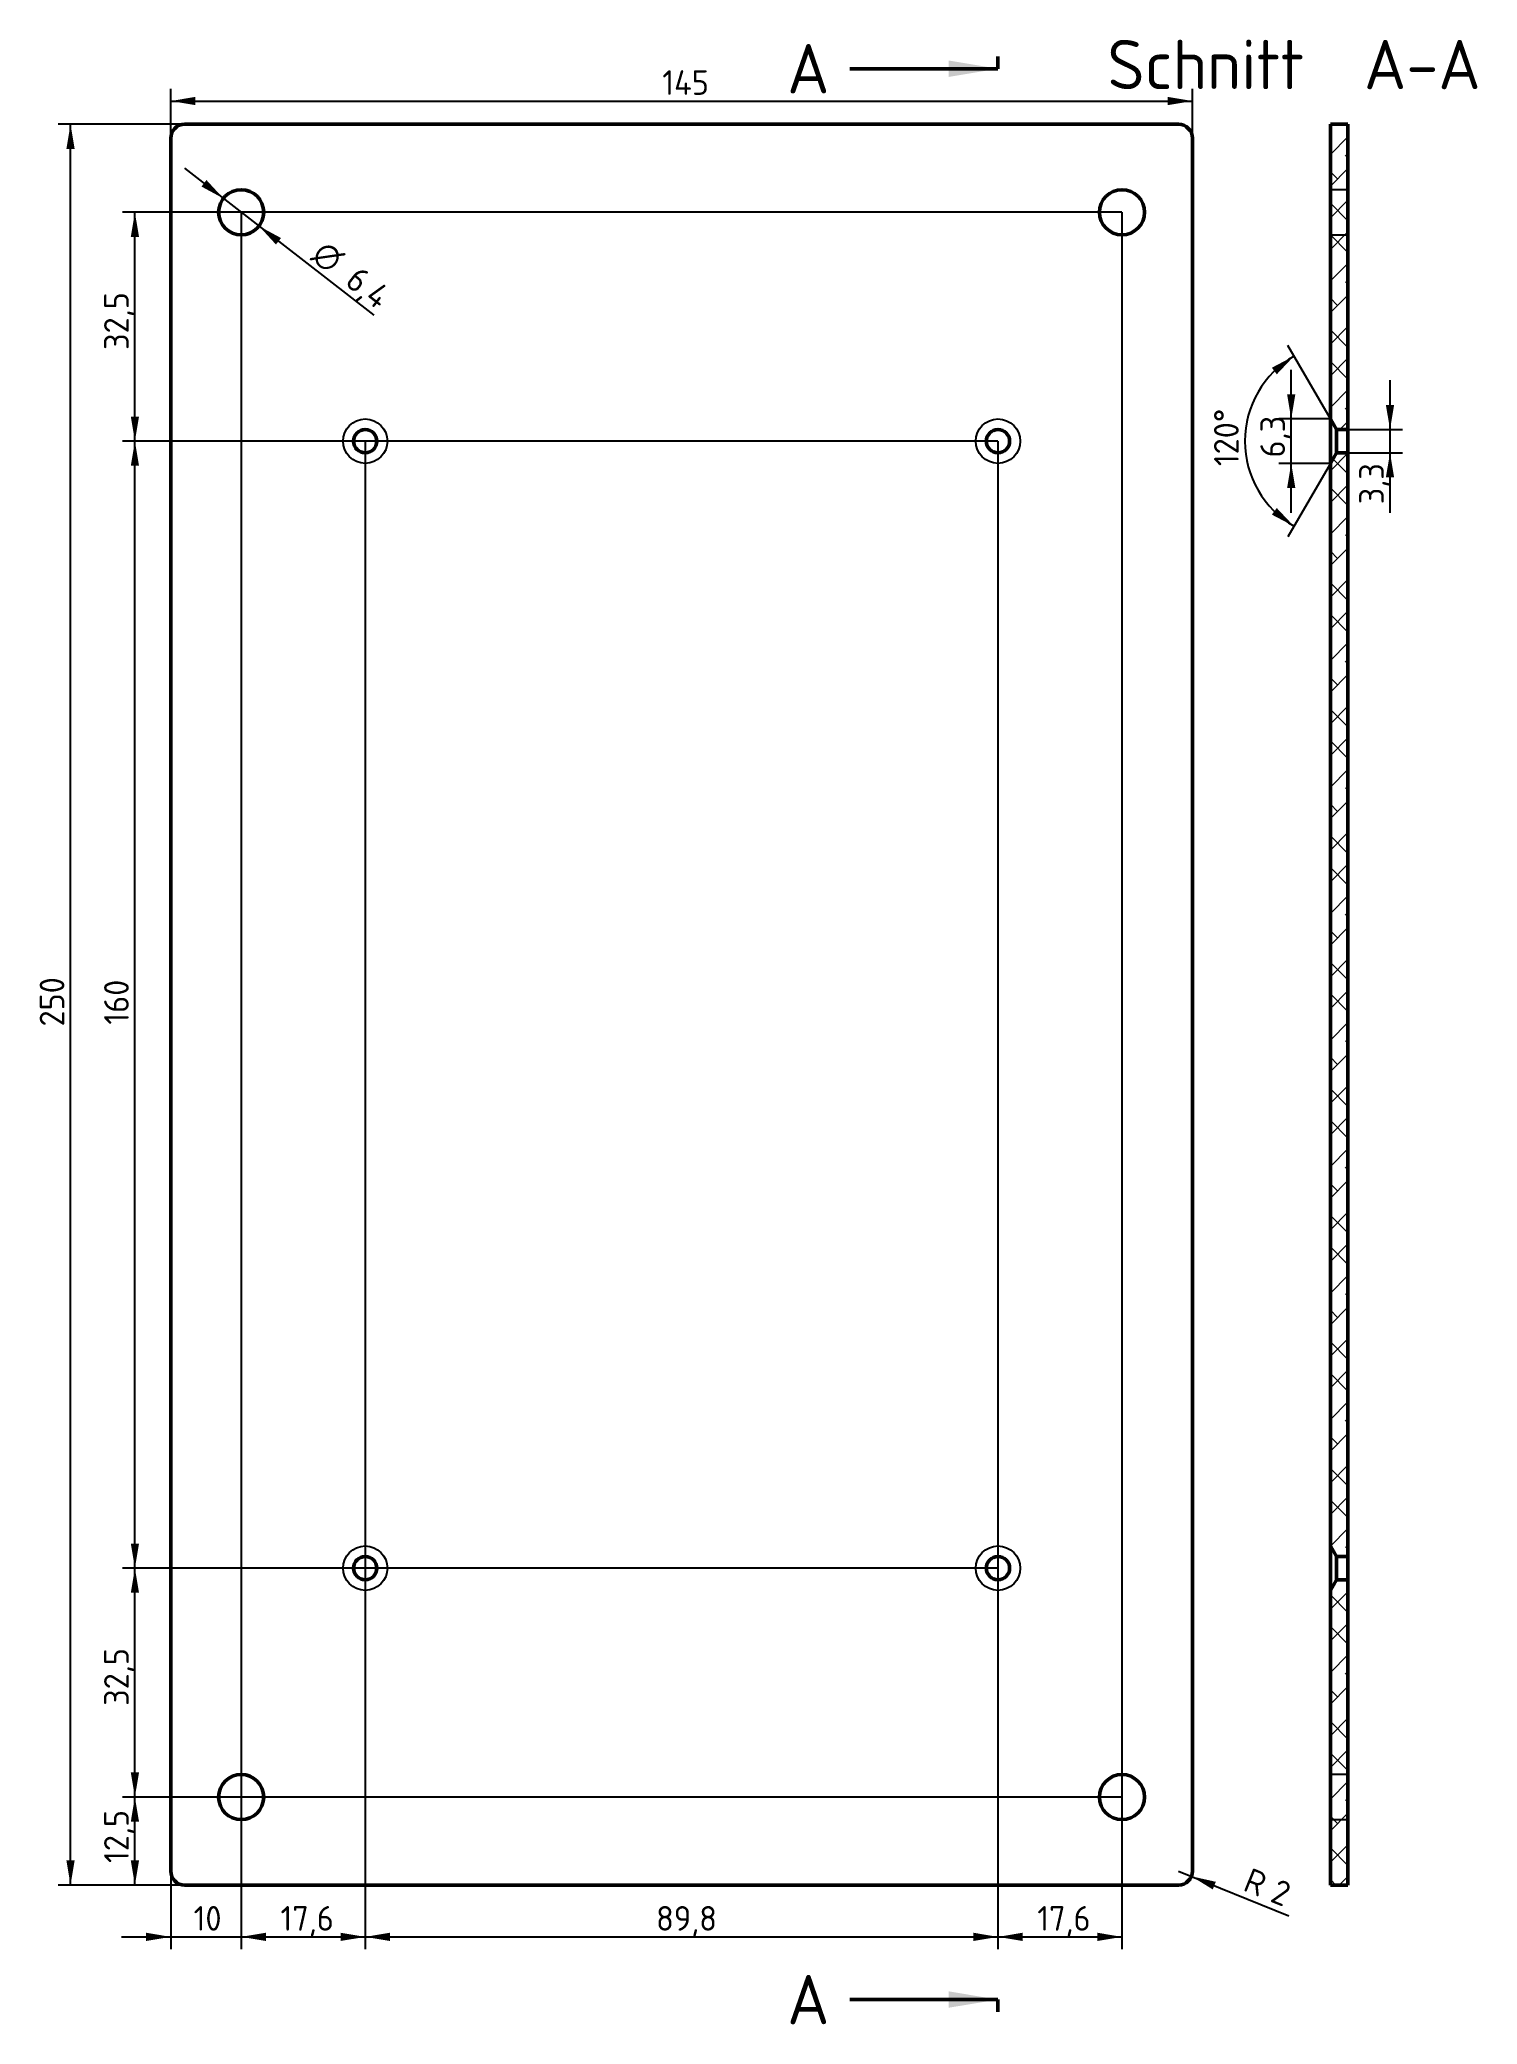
# Model space of a CAD drawing. Header units: millimetres. Extents: x 7 to 211, y 10 to 291.
import ezdxf
from ezdxf.enums import TextEntityAlignment as Align
from ezdxf.lldxf.tags import DXFTag

# ---------------------------------------------------------------- set-up
doc = ezdxf.new("R2010")
doc.units = ezdxf.units.MM
doc.layers.add('GROUNDPLATE', color=7, linetype='Continuous')
doc.layers.add('Standard', color=7, linetype='Continuous')
doc.styles.add('SEACAD_Solid_Edge_ISO', font='seiso.ttf')
doc.styles.add('SEACAD_Solid_Edge_ISO1_Symbols', font='semeci1.ttf')
tags = doc.linetypes.add('HIDDEN2', pattern=[4.7625, 3.175, -1.5875]).pattern_tags.tags
tags[6:7] = [DXFTag(74, 4), DXFTag(75, 0), DXFTag(340, '0'), DXFTag(46, 0.0), DXFTag(50, 0.0), DXFTag(44, 0.0), DXFTag(45, 0.0)]
tags[4:5] = [DXFTag(74, 4), DXFTag(75, 0), DXFTag(340, '0'), DXFTag(46, 0.0), DXFTag(50, 0.0), DXFTag(44, 0.0), DXFTag(45, 0.0)]
doc.dimstyles.new('ISO_(mm)', dxfattribs={"dimtxt": 3.5, "dimasz": 3.5, "dimexe": 1.75, "dimexo": 0, "dimgap": 0.875, "dimtad": 1, "dimtxsty": 'SEACAD_Solid_Edge_ISO', "dimblk1": '_SE_FILLED', "dimblk2": '_SE_FILLED', "dimsah": 1, "dimcen": 1.75, "dimadec": 0, "dimazin": 0, "dimtfac": 0.5, "dimtmove": 0, "dimatfit": 3, "dimfxl": 1, "dimtolj": 1, "dimarcsym": 0})

# ---------------------------------------------------------------- blocks, each defined once
blk = doc.blocks.new('SE')
at = {"layer": 'GROUNDPLATE', "color": 7, "linetype": 'Continuous', "lineweight": 50}
for p, q in [((168.24, 279.42), (27.24, 279.42)), ((25.24, 277.42), (25.24, 31.42)), ((170.24, 31.42), (170.24, 277.42)), ((27.24, 29.42), (168.24, 29.42))]:
    blk.add_line(p, q, dxfattribs=at)
for centre, radius in [((35.24, 266.92), 3.2), ((160.24, 266.92), 3.2), ((52.84, 234.42), 1.65), ((142.64, 234.42), 1.65), ((52.84, 74.42), 1.65), ((142.64, 74.42), 1.65), ((35.24, 41.92), 3.2), ((160.24, 41.92), 3.2)]:
    blk.add_circle(centre, radius, dxfattribs=at)
at = {"layer": 'GROUNDPLATE', "color": 7, "linetype": 'HIDDEN2', "lineweight": 25}
for centre in [(52.84, 234.42), (142.64, 234.42), (52.84, 74.42), (142.64, 74.42)]:
    blk.add_circle(centre, 3.15, dxfattribs=at)
at = {"layer": 'GROUNDPLATE', "color": 7, "linetype": 'Continuous', "lineweight": 50}
for centre, start, end in [((27.24, 277.42), 90, 180), ((168.24, 277.42), 0, 90), ((27.24, 31.42), 180, 270), ((168.24, 31.42), 270, 0)]:
    blk.add_arc(centre, 2, start, end, dxfattribs=at)
blk = doc.blocks.new('SE2')
at = {"color": 7, "linetype": 'Continuous', "lineweight": 50, "style": 'SEACAD_Solid_Edge_ISO'}
blk.add_text('A', height=7, dxfattribs=at).set_placement((112.72, 290.8), align=Align.TOP_LEFT)
blk = doc.blocks.new('SE3')
at = {"color": 7, "linetype": 'Continuous', "lineweight": 50, "style": 'SEACAD_Solid_Edge_ISO'}
blk.add_text('A', height=7, dxfattribs=at).set_placement((112.72, 16.67), align=Align.TOP_LEFT)
blk = doc.blocks.new('SEANNOT_GROUP')
at = {"linetype": 'Continuous', "lineweight": 50}
blk.add_hatch(color=7, dxfattribs=at).paths.add_polyline_path([(135.63, 286.13), (142.63, 287.3), (135.63, 288.47)])
at = {"color": 7, "linetype": 'Continuous', "lineweight": 50}
blk.add_lwpolyline([(121.63, 287.3), (142.63, 287.3)], dxfattribs=at)
blk = doc.blocks.new('SEANNOT_GROUP1')
at = {"linetype": 'Continuous', "lineweight": 50}
blk.add_hatch(color=7, dxfattribs=at).paths.add_polyline_path([(135.63, 12.01), (142.63, 13.17), (135.63, 14.34)])
at = {"color": 7, "linetype": 'Continuous', "lineweight": 50}
blk.add_lwpolyline([(121.63, 13.17), (142.63, 13.17)], dxfattribs=at)
blk = doc.blocks.new('SE1')
at = {"layer": 'Standard', "color": 7, "linetype": 'Continuous', "lineweight": 50}
for p, q in [((142.63, 287.3), (142.63, 289.05)), ((142.63, 13.17), (142.63, 11.42))]:
    blk.add_line(p, q, dxfattribs=at)
at = {"layer": 'Standard', "color": 7, "linetype": 'Continuous', "lineweight": 50, "const_width": 0.0005}
blk.add_lwpolyline([(142.63, 287.3), (142.63, 13.17)], dxfattribs=at)
at = {"layer": 'Standard'}
for name in ['SE2', 'SEANNOT_GROUP', 'SE3', 'SEANNOT_GROUP1']:
    blk.add_blockref(name, (0, 0), dxfattribs=at)
blk = doc.blocks.new('SE4')
at = {"layer": 'GROUNDPLATE', "linetype": 'Continuous', "lineweight": 5}
h = blk.add_hatch(dxfattribs=at)
h.set_pattern_fill('ANSI38', style=0)
h.paths.add_polyline_path([(192.31, 279.42), (189.81, 279.42), (189.81, 237.57), (190.67, 236.07), (192.31, 236.07)])
h = blk.add_hatch(dxfattribs=at)
h.set_pattern_fill('ANSI38', style=0)
h.paths.add_polyline_path([(190.67, 76.07), (192.31, 76.07), (192.31, 232.77), (190.67, 232.77), (189.81, 231.27), (189.81, 77.57)])
h = blk.add_hatch(dxfattribs=at)
h.set_pattern_fill('ANSI38', style=0)
h.paths.add_polyline_path([(189.81, 29.42), (192.31, 29.42), (192.31, 72.77), (190.67, 72.77), (189.81, 71.27)])
at = {"layer": 'GROUNDPLATE', "color": 7, "linetype": 'Continuous', "lineweight": 50}
for p, q in [((192.31, 279.42), (189.81, 279.42)), ((189.81, 279.42), (189.81, 237.57)), ((192.31, 279.42), (192.31, 236.07)), ((189.81, 237.57), (190.67, 236.07)), ((189.81, 231.27), (189.81, 237.57)), ((190.67, 236.07), (190.67, 232.77)), ((190.67, 236.07), (192.31, 236.07)), ((192.31, 232.77), (192.31, 236.07)), ((190.67, 232.77), (189.81, 231.27)), ((189.81, 231.27), (189.81, 77.57)), ((192.31, 232.77), (190.67, 232.77)), ((192.31, 232.77), (192.31, 76.07)), ((189.81, 71.27), (189.81, 77.57)), ((189.81, 77.57), (190.67, 76.07)), ((190.67, 76.07), (190.67, 72.77)), ((190.67, 76.07), (192.31, 76.07)), ((192.31, 72.77), (192.31, 76.07)), ((190.67, 72.77), (189.81, 71.27)), ((189.81, 71.27), (189.81, 29.42)), ((192.31, 72.77), (190.67, 72.77)), ((192.31, 72.77), (192.31, 29.42)), ((189.81, 29.42), (192.31, 29.42))]:
    blk.add_line(p, q, dxfattribs=at)
at = {"layer": 'GROUNDPLATE', "color": 7, "linetype": 'HIDDEN2', "lineweight": 25}
for p, q in [((192.31, 270.12), (189.81, 270.12)), ((189.81, 263.72), (192.31, 263.72)), ((190.67, 236.07), (189.81, 237.57)), ((190.67, 236.07), (190.67, 236.07)), ((192.31, 236.07), (190.67, 236.07)), ((189.81, 231.27), (190.67, 232.77)), ((190.67, 232.77), (190.67, 232.77)), ((190.67, 232.77), (192.31, 232.77)), ((190.67, 76.07), (189.81, 77.57)), ((190.67, 76.07), (190.67, 76.07)), ((192.31, 76.07), (190.67, 76.07)), ((189.81, 71.27), (190.67, 72.77)), ((190.67, 72.77), (190.67, 72.77)), ((190.67, 72.77), (192.31, 72.77)), ((192.31, 45.12), (189.81, 45.12)), ((189.81, 38.72), (192.31, 38.72))]:
    blk.add_line(p, q, dxfattribs=at)
blk = doc.blocks.new('DMBLK15')
at = {"layer": 'Standard', "linetype": 'Continuous', "lineweight": 25}
for points in [[(182.21, 243.92), (184.65, 246.5), (181.51, 244.85)], [(181.51, 223.99), (184.65, 222.34), (182.21, 224.92)]]:
    blk.add_hatch(color=7, dxfattribs=at).paths.add_polyline_path(points)
at = {"layer": 'Standard', "color": 7, "linetype": 'Continuous', "lineweight": 25}
for p, q in [((189.81, 237.57), (183.77, 248.02)), ((189.81, 231.27), (183.77, 220.82))]:
    blk.add_line(p, q, dxfattribs=at)
blk.add_arc((191.63, 234.42), 13.95, 119.9998, 240.0002, dxfattribs=at)
at = {"layer": 'Standard', "color": 7, "linetype": 'Continuous', "lineweight": 25, "style": 'SEACAD_Solid_Edge_ISO'}
blk.add_text('120°', height=3.5, rotation=90, dxfattribs=at).set_placement((173.3, 230.88), align=Align.TOP_LEFT)
blk = doc.blocks.new('_SE_FILLED')
at = {"color": 0}
blk.add_line((0, 0), (-1, 0), dxfattribs=at)
blk.add_solid([(0, 0), (-1, -0.1665), (-1, 0.1665), (0, 0)], dxfattribs=at)
blk = doc.blocks.new('DMBLK16')
at = {"layer": 'Standard', "linetype": 'Continuous', "lineweight": 25}
for points in [[(183.67, 241.07), (184.26, 237.57), (184.84, 241.07)], [(183.67, 227.77), (184.84, 227.77), (184.26, 231.27)]]:
    blk.add_hatch(color=7, dxfattribs=at).paths.add_polyline_path(points)
at = {"layer": 'Standard', "color": 7, "linetype": 'Continuous', "lineweight": 25}
for p, q in [((184.26, 224.27), (184.26, 244.57)), ((189.81, 237.57), (182.51, 237.57)), ((189.81, 231.27), (182.51, 231.27))]:
    blk.add_line(p, q, dxfattribs=at)
at = {"layer": 'Standard', "color": 7, "linetype": 'Continuous', "lineweight": 25, "style": 'SEACAD_Solid_Edge_ISO'}
blk.add_text('6,3', height=3.5, rotation=90, dxfattribs=at).set_placement((179.88, 232.11), align=Align.TOP_LEFT)
blk = doc.blocks.new('DMBLK17')
at = {"layer": 'Standard', "linetype": 'Continuous', "lineweight": 25}
for points in [[(198.86, 239.57), (197.69, 239.57), (198.28, 236.07)], [(198.86, 229.27), (198.28, 232.77), (197.69, 229.27)]]:
    blk.add_hatch(color=7, dxfattribs=at).paths.add_polyline_path(points)
at = {"layer": 'Standard', "color": 7, "linetype": 'Continuous', "lineweight": 25}
for p, q in [((198.28, 224.23), (198.28, 243.07)), ((192.31, 236.07), (200.03, 236.07)), ((192.31, 232.77), (200.03, 232.77))]:
    blk.add_line(p, q, dxfattribs=at)
at = {"layer": 'Standard', "color": 7, "linetype": 'Continuous', "lineweight": 25, "style": 'SEACAD_Solid_Edge_ISO'}
blk.add_text('3,3', height=3.5, rotation=90, dxfattribs=at).set_placement((193.9, 225.46), align=Align.TOP_LEFT)
blk = doc.blocks.new('DMBLK18')
at = {"layer": 'Standard', "linetype": 'Continuous', "lineweight": 25}
for points in [[(10.43, 275.92), (11.6, 275.92), (11.02, 279.42)], [(10.43, 32.92), (11.02, 29.42), (11.6, 32.92)]]:
    blk.add_hatch(color=7, dxfattribs=at).paths.add_polyline_path(points)
at = {"layer": 'Standard', "color": 7, "linetype": 'Continuous', "lineweight": 25}
for p, q in [((27.24, 279.42), (9.27, 279.42)), ((11.02, 29.42), (11.02, 279.42)), ((27.24, 29.42), (9.27, 29.42))]:
    blk.add_line(p, q, dxfattribs=at)
at = {"layer": 'Standard', "color": 7, "linetype": 'Continuous', "lineweight": 25, "style": 'SEACAD_Solid_Edge_ISO'}
blk.add_text('250', height=3.5, rotation=90, dxfattribs=at).set_placement((6.64, 151.32), align=Align.TOP_LEFT)
blk = doc.blocks.new('DMBLK19')
at = {"layer": 'Standard', "linetype": 'Continuous', "lineweight": 25}
for points in [[(28.74, 283.3), (25.24, 282.71), (28.74, 282.13)], [(166.74, 283.3), (166.74, 282.13), (170.24, 282.71)]]:
    blk.add_hatch(color=7, dxfattribs=at).paths.add_polyline_path(points)
at = {"layer": 'Standard', "color": 7, "linetype": 'Continuous', "lineweight": 25}
for p, q in [((25.24, 277.42), (25.24, 284.46)), ((25.24, 282.71), (170.24, 282.71)), ((170.24, 277.42), (170.24, 284.46))]:
    blk.add_line(p, q, dxfattribs=at)
at = {"layer": 'Standard', "color": 7, "linetype": 'Continuous', "lineweight": 25, "style": 'SEACAD_Solid_Edge_ISO'}
blk.add_text('145', height=3.5, dxfattribs=at).set_placement((95, 287.09), align=Align.TOP_LEFT)
blk = doc.blocks.new('DMBLK20')
at = {"layer": 'Standard', "linetype": 'Continuous', "lineweight": 25}
blk.add_hatch(color=7, dxfattribs=at).paths.add_polyline_path([(173.56, 29.89), (170.1, 30.67), (173.12, 28.81)])
at = {"layer": 'Standard', "color": 7, "linetype": 'Continuous', "lineweight": 25}
blk.add_line((168.24, 31.42), (183.9, 25.08), dxfattribs=at)
at = {"layer": 'Standard', "color": 7, "linetype": 'Continuous', "lineweight": 25, "style": 'SEACAD_Solid_Edge_ISO'}
for s, p in [('R', (178.55, 31.96)), ('2', (182.41, 30.4))]:
    blk.add_text(s, height=3.5, rotation=337.9618, dxfattribs=at).set_placement(p, align=Align.TOP_LEFT)
blk = doc.blocks.new('DMBLK21')
at = {"layer": 'Standard', "linetype": 'Continuous', "lineweight": 25}
for points in [[(21.74, 21.49), (25.24, 22.07), (21.74, 22.66)], [(38.74, 21.49), (38.74, 22.66), (35.24, 22.07)]]:
    blk.add_hatch(color=7, dxfattribs=at).paths.add_polyline_path(points)
at = {"layer": 'Standard', "color": 7, "linetype": 'Continuous', "lineweight": 25}
for p, q in [((35.24, 266.92), (35.24, 20.32)), ((25.24, 31.42), (25.24, 20.32)), ((18.24, 22.07), (42.24, 22.07))]:
    blk.add_line(p, q, dxfattribs=at)
at = {"layer": 'Standard', "color": 7, "linetype": 'Continuous', "lineweight": 25, "style": 'SEACAD_Solid_Edge_ISO'}
blk.add_text('10', height=3.5, dxfattribs=at).set_placement((28.49, 26.45), align=Align.TOP_LEFT)
blk = doc.blocks.new('DMBLK22')
at = {"layer": 'Standard', "linetype": 'Continuous', "lineweight": 25}
for points in [[(38.74, 21.49), (38.74, 22.66), (35.24, 22.07)], [(49.34, 21.49), (52.84, 22.07), (49.34, 22.66)]]:
    blk.add_hatch(color=7, dxfattribs=at).paths.add_polyline_path(points)
at = {"layer": 'Standard', "color": 7, "linetype": 'Continuous', "lineweight": 25}
for p, q in [((35.24, 266.92), (35.24, 20.32)), ((52.84, 234.42), (52.84, 20.32)), ((35.24, 22.07), (52.84, 22.07))]:
    blk.add_line(p, q, dxfattribs=at)
at = {"layer": 'Standard', "color": 7, "linetype": 'Continuous', "lineweight": 25, "style": 'SEACAD_Solid_Edge_ISO'}
blk.add_text('17,6', height=3.5, dxfattribs=at).set_placement((40.82, 26.45), align=Align.TOP_LEFT)
blk = doc.blocks.new('DMBLK23')
at = {"layer": 'Standard', "linetype": 'Continuous', "lineweight": 25}
for points in [[(56.34, 21.49), (56.34, 22.66), (52.84, 22.07)], [(139.14, 21.49), (142.64, 22.07), (139.14, 22.66)]]:
    blk.add_hatch(color=7, dxfattribs=at).paths.add_polyline_path(points)
at = {"layer": 'Standard', "color": 7, "linetype": 'Continuous', "lineweight": 25}
for p, q in [((52.84, 234.42), (52.84, 20.32)), ((142.64, 234.42), (142.64, 20.32)), ((52.84, 22.07), (142.64, 22.07))]:
    blk.add_line(p, q, dxfattribs=at)
at = {"layer": 'Standard', "color": 7, "linetype": 'Continuous', "lineweight": 25, "style": 'SEACAD_Solid_Edge_ISO'}
blk.add_text('89,8', height=3.5, dxfattribs=at).set_placement((94.12, 26.45), align=Align.TOP_LEFT)
blk = doc.blocks.new('DMBLK24')
at = {"layer": 'Standard', "linetype": 'Continuous', "lineweight": 25}
for points in [[(146.14, 21.49), (146.14, 22.66), (142.64, 22.07)], [(156.74, 21.49), (160.24, 22.07), (156.74, 22.66)]]:
    blk.add_hatch(color=7, dxfattribs=at).paths.add_polyline_path(points)
at = {"layer": 'Standard', "color": 7, "linetype": 'Continuous', "lineweight": 25}
for p, q in [((160.24, 266.92), (160.24, 20.32)), ((142.64, 234.42), (142.64, 20.32)), ((142.64, 22.07), (160.24, 22.07))]:
    blk.add_line(p, q, dxfattribs=at)
at = {"layer": 'Standard', "color": 7, "linetype": 'Continuous', "lineweight": 25, "style": 'SEACAD_Solid_Edge_ISO'}
blk.add_text('17,6', height=3.5, dxfattribs=at).set_placement((148.22, 26.45), align=Align.TOP_LEFT)
blk = doc.blocks.new('DMBLK25')
at = {"layer": 'Standard', "linetype": 'Continuous', "lineweight": 25}
for points in [[(19.57, 38.42), (20.74, 38.42), (20.15, 41.92)], [(19.57, 32.92), (20.15, 29.42), (20.74, 32.92)]]:
    blk.add_hatch(color=7, dxfattribs=at).paths.add_polyline_path(points)
at = {"layer": 'Standard', "color": 7, "linetype": 'Continuous', "lineweight": 25}
for p, q in [((160.24, 41.92), (18.4, 41.92)), ((20.15, 29.42), (20.15, 41.92)), ((27.24, 29.42), (18.4, 29.42))]:
    blk.add_line(p, q, dxfattribs=at)
at = {"layer": 'Standard', "color": 7, "linetype": 'Continuous', "lineweight": 25, "style": 'SEACAD_Solid_Edge_ISO'}
blk.add_text('12,5', height=3.5, rotation=90, dxfattribs=at).set_placement((15.78, 32.57), align=Align.TOP_LEFT)
blk = doc.blocks.new('DMBLK26')
at = {"layer": 'Standard', "linetype": 'Continuous', "lineweight": 25}
for points in [[(19.57, 70.92), (20.74, 70.92), (20.15, 74.42)], [(19.57, 45.42), (20.15, 41.92), (20.74, 45.42)]]:
    blk.add_hatch(color=7, dxfattribs=at).paths.add_polyline_path(points)
at = {"layer": 'Standard', "color": 7, "linetype": 'Continuous', "lineweight": 25}
for p, q in [((142.64, 74.42), (18.4, 74.42)), ((20.15, 41.92), (20.15, 74.42)), ((160.24, 41.92), (18.4, 41.92))]:
    blk.add_line(p, q, dxfattribs=at)
at = {"layer": 'Standard', "color": 7, "linetype": 'Continuous', "lineweight": 25, "style": 'SEACAD_Solid_Edge_ISO'}
blk.add_text('32,5', height=3.5, rotation=90, dxfattribs=at).set_placement((15.78, 54.87), align=Align.TOP_LEFT)
blk = doc.blocks.new('DMBLK27')
at = {"layer": 'Standard', "linetype": 'Continuous', "lineweight": 25}
for points in [[(19.57, 230.92), (20.74, 230.92), (20.15, 234.42)], [(19.57, 77.92), (20.15, 74.42), (20.74, 77.92)]]:
    blk.add_hatch(color=7, dxfattribs=at).paths.add_polyline_path(points)
at = {"layer": 'Standard', "color": 7, "linetype": 'Continuous', "lineweight": 25}
for p, q in [((142.64, 234.42), (18.4, 234.42)), ((20.15, 74.42), (20.15, 234.42)), ((142.64, 74.42), (18.4, 74.42))]:
    blk.add_line(p, q, dxfattribs=at)
at = {"layer": 'Standard', "color": 7, "linetype": 'Continuous', "lineweight": 25, "style": 'SEACAD_Solid_Edge_ISO'}
blk.add_text('160', height=3.5, rotation=90, dxfattribs=at).set_placement((15.78, 151.59), align=Align.TOP_LEFT)
blk = doc.blocks.new('DMBLK28')
at = {"layer": 'Standard', "linetype": 'Continuous', "lineweight": 25}
for points in [[(19.57, 263.42), (20.74, 263.42), (20.15, 266.92)], [(19.57, 237.92), (20.15, 234.42), (20.74, 237.92)]]:
    blk.add_hatch(color=7, dxfattribs=at).paths.add_polyline_path(points)
at = {"layer": 'Standard', "color": 7, "linetype": 'Continuous', "lineweight": 25}
for p, q in [((160.24, 266.92), (18.4, 266.92)), ((20.15, 234.42), (20.15, 266.92)), ((142.64, 234.42), (18.4, 234.42))]:
    blk.add_line(p, q, dxfattribs=at)
at = {"layer": 'Standard', "color": 7, "linetype": 'Continuous', "lineweight": 25, "style": 'SEACAD_Solid_Edge_ISO'}
blk.add_text('32,5', height=3.5, rotation=90, dxfattribs=at).set_placement((15.78, 247.37), align=Align.TOP_LEFT)
blk = doc.blocks.new('DMBLK29')
at = {"layer": 'Standard', "linetype": 'Continuous', "lineweight": 25}
for points in [[(30.31, 271.49), (29.6, 270.57), (32.72, 268.88)], [(40.89, 263.26), (37.77, 264.95), (40.17, 262.34)]]:
    blk.add_hatch(color=7, dxfattribs=at).paths.add_polyline_path(points)
at = {"layer": 'Standard', "color": 7, "linetype": 'Continuous', "lineweight": 25}
for p, q in [((27.19, 273.18), (37.77, 264.95)), ((37.77, 264.95), (54.04, 252.29))]:
    blk.add_line(p, q, dxfattribs=at)
for s, style, p in [('O', 'SEACAD_Solid_Edge_ISO1_Symbols', (47.2, 263.16)), ('6,4', 'SEACAD_Solid_Edge_ISO', (51.93, 259.47))]:
    blk.add_text(s, height=3.5, rotation=322.1055, dxfattribs=dict(at, style=style)).set_placement(p, align=Align.TOP_LEFT)

msp = doc.modelspace()

# ---------------------------------------------------------------- block references
at = {"layer": 'Standard'}
for name in ['SE1', 'SE', 'SE4']:
    msp.add_blockref(name, (0, 0), dxfattribs=at)

# ---------------------------------------------------------------- texts
at = {"layer": 'Standard', "color": 7, "linetype": 'Continuous', "lineweight": 50, "style": 'SEACAD_Solid_Edge_ISO'}
msp.add_text('Schnitt  A-A', height=7, dxfattribs=at).set_placement((158.174, 291.396), align=Align.TOP_LEFT)

# ---------------------------------------------------------------- dimensions: what is measured, and where the dimension line sits
at = {"layer": 'Standard', "color": 7, "linetype": 'Continuous', "lineweight": 25}
for base, p1, p2, angle, picture, middle, dimtype in [((25.242, 282.715), (25.242, 31.418), (170.242, 31.418), 0, 'DMBLK19', (97.742, 282.715), 161), ((11.017, 29.418), (168.242, 29.418), (168.242, 279.418), 90, 'DMBLK18', (11.017, 154.418), 161), ((20.154, 266.918), (142.642, 234.418), (160.242, 266.918), 90, 'DMBLK28', (20.154, 250.668), 160), ((184.256, 231.268), (189.807, 231.268), (189.807, 237.568), 90, 'DMBLK16', (184.256, 234.418), 161), ((198.275, 232.768), (192.307, 232.768), (192.307, 236.068), 90, 'DMBLK17', (198.275, 230.977), 161), ((20.154, 74.418), (142.642, 74.418), (142.642, 234.418), 90, 'DMBLK27', (20.154, 154.418), 161), ((52.842, 22.073), (52.842, 234.418), (142.642, 234.418), 0, 'DMBLK23', (97.742, 22.073), 161), ((20.154, 74.418), (160.242, 41.918), (142.642, 74.418), 90, 'DMBLK26', (20.154, 58.168), 160), ((20.154, 41.918), (27.242, 29.418), (160.242, 41.918), 90, 'DMBLK25', (20.154, 35.668), 160)]:
    dim = msp.add_linear_dim(base=base, p1=p1, p2=p2, angle=angle, text='\\A1;<>', dimstyle='ISO_(mm)', override={"dimtolj": 0}, dxfattribs=at)
    dim.commit()
    dim.dimension.update_dxf_attribs({"geometry": picture, "text_midpoint": middle, "dimtype": dimtype})
dim = msp.add_diameter_dim_2p(p1=(32.716, 268.883), p2=(37.767, 264.952), text='\\A1;<>', dimstyle='ISO_(mm)', override={"dimtmove": 1}, dxfattribs=at)
dim.commit()
dim.dimension.update_dxf_attribs({"geometry": 'DMBLK29', "text_midpoint": (43.544, 260.456), "dimtype": 163})
for base, p1, p2, picture, middle in [((35.242, 22.073), (25.242, 31.418), (35.242, 266.918), 'DMBLK21', (30.242, 22.073)), ((52.842, 22.073), (35.242, 266.918), (52.842, 234.418), 'DMBLK22', (44.042, 22.073)), ((160.242, 22.073), (142.642, 234.418), (160.242, 266.918), 'DMBLK24', (151.442, 22.073))]:
    dim = msp.add_linear_dim(base=base, p1=p1, p2=p2, text='\\A1;<>', dimstyle='ISO_(mm)', override={"dimtolj": 0}, dxfattribs=at)
    dim.commit()
    dim.dimension.update_dxf_attribs({"geometry": picture, "text_midpoint": middle, "dimtype": 160})
dim = msp.add_angular_dim_2l(base=(177.675, 234.418), line1=((191.625, 234.418), (189.807, 231.268)), line2=((191.625, 234.418), (189.807, 237.568)), text='\\A1;<>', dimstyle='ISO_(mm)', dxfattribs=at)
dim.commit()
dim.dimension.update_dxf_attribs({"geometry": 'DMBLK15', "text_midpoint": (177.675, 234.418), "dimtype": 162})
dim = msp.add_radius_dim(center=(168.242, 31.418), mpoint=(170.095, 30.667), text='\\A1;<>', dimstyle='ISO_(mm)', dxfattribs=at)
dim.commit()
dim.dimension.update_dxf_attribs({"geometry": 'DMBLK20', "text_midpoint": (175.773, 28.369), "dimtype": 164})

doc.saveas('drawing.dxf')
